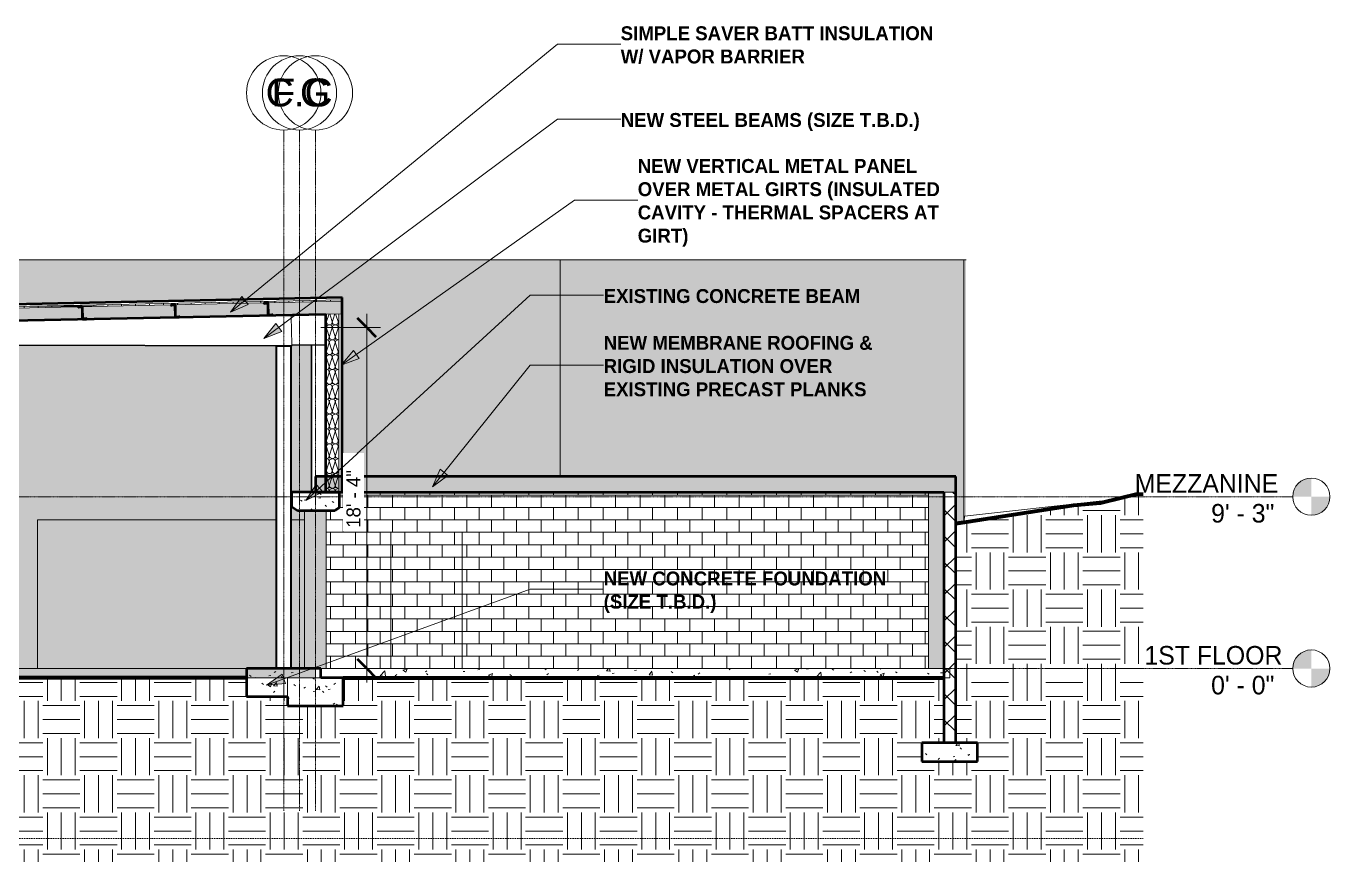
# Model space of a CAD drawing. Header units: inches. Extents: x -12048 to -7950, y -201 to 456.
# Drawn here: x -10987 to -10145, y -125 to 415 of the extents above; entities that cross this region are included whole.
import ezdxf

# ---------------------------------------------------------------- set-up
doc = ezdxf.new("R2010")
doc.units = ezdxf.units.IN
doc.header["$MEASUREMENT"] = 0
doc.linetypes.add('Aligning Line 1_8_', pattern=[0.25, 0.125, -0.125])
doc.linetypes.add('Grid Line 1_2_', pattern=[0.875, 0.5, -0.125, 0.125, -0.125])
for name, color, linetype, lineweight in [('A-ANNO-DIMS', 211, 'Continuous', 9), ('A-ANNO-DIMS-96', 211, 'Continuous', 9), ('A-FLOR-LEVL', 51, 'Continuous', 9), ('A-ROOF', 132, 'Continuous', 13), ('A-ROOF-PATT', 132, 'Continuous', 50), ('A-WALL', 113, 'Continuous', 13), ('A-WALL-PATT', 111, 'Continuous', 13), ('C-BLDG-PADS', 91, 'Continuous', 13), ('C-TOPO', 7, 'Continuous', 9), ('G-ANNO-SYMB', 111, 'Aligning Line 1_8_', 9), ('G-ANNO-TEXT', 231, 'Continuous', 9), ('I-WALL', 2, 'Continuous', 13), ('S-BEAM', 12, 'Continuous', 13), ('S-COLS', 52, 'Continuous', 13), ('S-FNDN', 32, 'Continuous', 13), ('S-GRID', 1, 'Continuous', 9), ('S-GRID-IDEN', 1, 'Continuous', 9)]:
    doc.layers.add(name, color=color, linetype=linetype, lineweight=lineweight)
doc.styles.add('Arial', font='arial.ttf', dxfattribs={"height": 18})
doc.styles.add('Century Gothic', font='ufonts.com_century-gothic.ttf', dxfattribs={"height": 12})
doc.styles.add('Century Gothic_1', font='ufonts.com_century-gothic.ttf', dxfattribs={"height": 9})
doc.styles.add('Century Gothic_B', font='GOTHICB.TTF', dxfattribs={"height": 9})
doc.dimstyles.new('OD__1__Tol__', dxfattribs={"dimscale": 12, "dimtxt": 9.397514, "dimasz": 1, "dimexe": 0.75, "dimexo": 0.5, "dimgap": 0.125, "dimtad": 1, "dimdec": 0, "dimzin": 3, "dimdsep": 46, "dimlunit": 4, "dimtxsty": 'Century Gothic_1', "dimblk1": 'OBLIQUE', "dimblk2": 'OBLIQUE', "dimsah": 1, "dimcen": 0.09, "dimdle": 0.75, "dimazin": 0, "dimtfac": 1, "dimtdec": 4, "dimtix": 1, "dimtmove": 0, "dimatfit": 3, "dimfxl": 1, "dimtvp": 1, "dimtfill": 1, "dimfrac": 2, "dimtolj": 1, "dimtzin": 0, "dimarcsym": 2})
pattern_1 = [(0, (-10390.583, 0), (0, 8), []), (90, (-10390.583, 0), (-8, 8), [8, -8])]
pattern_2 = [(50, (-11096.608, 126), (27.5427, -2.4099), [2.88, -31.68]), (355, (-11096.608, 126), (-5.3278, 28.8843), [2.304, -25.344]), (100.451, (-11094.313, 125.8), (22.2153, 26.4739), [2.448, -26.924]), (46.184, (-11096.608, 133.68), (40.9819, -6.3564), [4.32, -47.52]), (96.636, (-11093.193, 133.15), (35.8907, 37.4062), [3.671, -40.386]), (351.184, (-11096.61, 133.68), (35.891, 37.4062), [3.456, -38.016]), (21, (-11092.768, 131.76), (22.92104, -15.4607), [2.88, -31.68]), (326, (-11092.768, 131.76), (9.3435, 27.8457), [2.304, -25.344]), (71.451, (-11090.858, 130.472), (32.2648, 12.3844), [2.448, -26.924]), (37.5, (-11096.608, 126), (0.46686, 12.78271), [1.267, -23.77, 1.267, -24.461, -25.44]), (37.5, (-11096.608, 126), (0.46686, 12.78271), [-50.765, 1.267, -24.173]), (7.5, (-11096.608, 126), (10.1016, 15.1451), [1.267, -13.402, 1.267, -23.194, -9.696]), (7.5, (-11096.608, 126), (10.1016, 15.1451), [-39.13, 1.267, -8.429]), (327.5, (-11105.171, 126), (20.49916, -0.86578), [1.267, -8.333, 1.267, -28.685, -39.744]), (327.5, (-11105.171, 126), (20.49916, -0.86578), [-39.552, 1.267, -38.477]), (317.5, (-11109.011, 126), (22.3948, 3.8443), [1.267, -11.213, 1.267, -18.624, -28.224]), (317.5, (-11109.011, 126), (22.3948, 3.8443), [-32.371, 1.267, -26.957])]
pattern_3 = [(161.57, (-11096.128, 126.48), (-3.8399538, -1.54e-05), [0, -27.322, 3.034, 0]), (18.43, (-11097.088, 126.48), (-3.8399538, 1.54e-05), [0, -27.322, 3.034, 0]), (108.43, (-11096.128, 126.48), (1.919622, -9.6005246), [9.106, -21.25]), (71.57, (-11097.088, 126.48), (1.919622, 9.6005246), [9.106, -21.25])]
pattern_4 = [(0, (-11096.608, 126), (24, 24), [24, -24]), (0, (-11096.608, 135), (24, 24), [24, -24]), (0, (-11096.608, 144), (24, 24), [24, -24]), (90, (-11093.608, 147), (-24, 24), [24, -24]), (90, (-11084.608, 147), (-24, 24), [24, -24]), (90, (-11075.608, 147), (-24, 24), [24, -24])]

# ---------------------------------------------------------------- blocks, each defined once
blk = doc.blocks.new('Conc Beam - Conc Beam-1196117-BUILDING SECTION - NORTH_SOUTH - LOOKING EAST')
at = {"layer": 'S-BEAM', "lineweight": 9}
h = blk.add_hatch(dxfattribs=at)
h.set_pattern_fill('FP_2', color=8, style=0, pattern_type=2)
h.set_pattern_definition(pattern_2)
h.paths.add_polyline_path([(-10787.9, 102), (-10784.9, 104), (-10784.9, 114), (-10815.9, 114), (-10815.9, 104.67), (-10811.9, 102), (-10797.92, 102)], flags=0)
at = {"layer": 'S-BEAM', "lineweight": 50}
for p, q in [((-10784.9, 114), (-10815.9, 114)), ((-10815.9, 114), (-10815.9, 104.67)), ((-10784.9, 104), (-10784.9, 114)), ((-10815.9, 104.67), (-10811.9, 102)), ((-10811.9, 102), (-10787.9, 102)), ((-10787.9, 102), (-10784.9, 104))]:
    blk.add_line(p, q, dxfattribs=at)
blk = doc.blocks.new('Walls 1 - Walls 1-1277454-BUILDING SECTION - NORTH_SOUTH - LOOKING EAST')
at = {"layer": 'A-ROOF'}
h = blk.add_hatch(color=254, dxfattribs=at)
h.paths.add_polyline_path([(-11927.3, -31.87), (-11915.82, -31.4), (-11915.82, -12), (-11927.3, -12), (-11927.3, -31.14)], flags=0)
h.paths.add_polyline_path([(-11927.3, -11.52), (-11915.82, -11.52), (-11915.82, 264), (-11927.3, 264), (-11927.3, 44.22)], flags=0)
h = blk.add_hatch(color=254, dxfattribs=at)
h.paths.add_polyline_path([(-11810.77, -27.07), (-11774.15, -25.56), (-11774.15, -6), (-11810.77, -6.01), (-11810.77, -11.52), (-11781.4, -11.52), (-11781.4, -12), (-11810.77, -12), (-11810.77, -25.19)], flags=0)
h.paths.add_polyline_path([(-11774.15, 0), (-11774.15, 90), (-11778.92, 90), (-11778.92, 0)], flags=0)
h.paths.add_polyline_path([(-11842.92, 0), (-11842.92, 102), (-11840.92, 102), (-11840.92, 98), (-11840.67, 98), (-11840.64, 139.44), (-11840.57, 139.62), (-11840.45, 139.78), (-11840.29, 139.9), (-11840.11, 139.97), (-11839.72, 140), (-11782.57, 140), (-11782.45, 140.08), (-11782.29, 140.1), (-11782.07, 140.06), (-11781.91, 140), (-11774.95, 139.97), (-11774.77, 139.9), (-11774.62, 139.78), (-11774.5, 139.62), (-11774.41, 139.37), (-11774.4, 139.25), (-11774.42, 139.06), (-11774.5, 138.87), (-11774.71, 138.64), (-11774.9, 138.55), (-11774.95, 138.53), (-11774.9, 138.5), (-11774.65, 138.5), (-11774.65, 102), (-11774.15, 102), (-11774.15, 168.34), (-11774.79, 168.34), (-11774.74, 168.29), (-11774.87, 168.17), (-11774.58, 167.85), (-11774.94, 167.52), (-11775.76, 168.44), (-11783.4, 168.44), (-11783.35, 176.85), (-11783.36, 176.87), (-11783.69, 177.24), (-11783.33, 177.56), (-11783.04, 177.24), (-11782.91, 177.36), (-11783, 177.46), (-11774.15, 177.46), (-11774.15, 264), (-11915.82, 264), (-11915.82, 0), (-11849.41, 0)], flags=0)
h.paths.add_polyline_path([(-11837.67, 98), (-11837.67, 103), (-11839.17, 103), (-11839.17, 98)], flags=0)
h.paths.add_polyline_path([(-11797.49, 98), (-11785.67, 98), (-11785.67, 103), (-11822.65, 103), (-11822.65, 98), (-11810.47, 98)], flags=0)
h.paths.add_polyline_path([(-11823.65, 98), (-11823.65, 103), (-11836.17, 103), (-11836.17, 98)], flags=0)
h.paths.add_polyline_path([(-11784.17, 98), (-11782.67, 98), (-11782.67, 103), (-11784.17, 103), (-11784.17, 98.84)], flags=0)
h.paths.add_polyline_path([(-11780.92, 98), (-11780.92, 102), (-11775.65, 102), (-11775.65, 103), (-11781.17, 103), (-11781.17, 98)], flags=0)
h.paths.add_polyline_path([(-11781.17, 104), (-11775.65, 104), (-11775.65, 108), (-11781.17, 108), (-11781.17, 104.13)], flags=0)
h.paths.add_polyline_path([(-11782.67, 104), (-11782.67, 108), (-11784.17, 108), (-11784.17, 104), (-11782.89, 104)], flags=0)
h.paths.add_polyline_path([(-11822.65, 104), (-11785.67, 104), (-11785.67, 108), (-11822.65, 108), (-11822.65, 107.65)], flags=0)
h.paths.add_polyline_path([(-11837.67, 104), (-11837.67, 108), (-11839.17, 108), (-11839.17, 104)], flags=0)
h.paths.add_polyline_path([(-11823.65, 104), (-11823.65, 108), (-11836.17, 108), (-11836.17, 104)], flags=0)
h.paths.add_polyline_path([(-11782.67, 109), (-11782.67, 113), (-11784.17, 113), (-11784.17, 109), (-11782.89, 109)], flags=0)
h.paths.add_polyline_path([(-11791, 109), (-11785.67, 109), (-11785.67, 113), (-11822.65, 113), (-11822.65, 109), (-11797.49, 109)], flags=0)
h.paths.add_polyline_path([(-11836.17, 109), (-11823.65, 109), (-11823.65, 113), (-11836.17, 113), (-11836.17, 111.18)], flags=0)
h.paths.add_polyline_path([(-11781.17, 109), (-11775.65, 109), (-11775.65, 113), (-11781.17, 113), (-11781.17, 111.18)], flags=0)
h.paths.add_polyline_path([(-11839.17, 109), (-11837.67, 109), (-11837.67, 113), (-11839.17, 113), (-11839.17, 111.18)], flags=0)
h.paths.add_polyline_path([(-11781.17, 114), (-11775.65, 114), (-11775.65, 118), (-11781.17, 118), (-11781.17, 114.7)], flags=0)
h.paths.add_polyline_path([(-11837.67, 114), (-11837.67, 118), (-11839.17, 118), (-11839.17, 114)], flags=0)
h.paths.add_polyline_path([(-11836.17, 114), (-11823.65, 114), (-11823.65, 118), (-11836.17, 118), (-11836.17, 114.7)], flags=0)
h.paths.add_polyline_path([(-11822.65, 114), (-11785.67, 114), (-11785.67, 118), (-11822.65, 118), (-11822.65, 114.7)], flags=0)
h.paths.add_polyline_path([(-11784.17, 114), (-11782.67, 114), (-11782.67, 118), (-11784.17, 118), (-11784.17, 114.7)], flags=0)
h.paths.add_polyline_path([(-11775.65, 119), (-11775.65, 123), (-11781.17, 123), (-11781.17, 119), (-11778.02, 119)], flags=0)
h.paths.add_polyline_path([(-11784.17, 119), (-11782.67, 119), (-11782.67, 123), (-11784.17, 123), (-11784.17, 121.75)], flags=0)
h.paths.add_polyline_path([(-11822.65, 119), (-11785.67, 119), (-11785.67, 123), (-11822.65, 123), (-11822.65, 121.75)], flags=0)
h.paths.add_polyline_path([(-11837.67, 119), (-11837.67, 123), (-11839.17, 123), (-11839.17, 119)], flags=0)
h.paths.add_polyline_path([(-11836.17, 119), (-11823.65, 119), (-11823.65, 123), (-11836.17, 123), (-11836.17, 121.75)], flags=0)
h.paths.add_polyline_path([(-11786.89, 124), (-11785.67, 124), (-11785.67, 128), (-11822.65, 128), (-11822.65, 124), (-11789.56, 124)], flags=0)
h.paths.add_polyline_path([(-11775.65, 124), (-11775.65, 128), (-11781.17, 128), (-11781.17, 124), (-11778.02, 124)], flags=0)
h.paths.add_polyline_path([(-11836.17, 124), (-11823.65, 124), (-11823.65, 128), (-11836.17, 128), (-11836.17, 125.27)], flags=0)
h.paths.add_polyline_path([(-11838.89, 124), (-11837.67, 124), (-11837.67, 128), (-11839.17, 128), (-11839.17, 124)], flags=0)
h.paths.add_polyline_path([(-11784.17, 124), (-11782.67, 124), (-11782.67, 128), (-11784.17, 128), (-11784.17, 125.27)], flags=0)
h.paths.add_polyline_path([(-11816.96, 129), (-11785.67, 129), (-11785.67, 132.5), (-11822.65, 132.5), (-11822.65, 129)], flags=0)
h.paths.add_polyline_path([(-11782.67, 129), (-11782.67, 132.5), (-11784.17, 132.5), (-11784.17, 129)], flags=0)
h.paths.add_polyline_path([(-11838.23, 129), (-11837.67, 129), (-11837.7, 133), (-11839.17, 133), (-11839.17, 129)], flags=0)
h.paths.add_polyline_path([(-11781.17, 129), (-11775.65, 129), (-11775.65, 133), (-11777.44, 133), (-11777.5, 132.87), (-11777.62, 132.72), (-11777.77, 132.6), (-11778.02, 132.52), (-11778.34, 132.5), (-11781.17, 132.5), (-11781.17, 132.32)], flags=0)
h.paths.add_polyline_path([(-11836.17, 129), (-11823.65, 129), (-11823.65, 132.5), (-11836.17, 132.5), (-11836.17, 132.32)], flags=0)
h.paths.add_polyline_path([(-11836.92, 134), (-11823.65, 134), (-11823.65, 138.5), (-11839.17, 138.5), (-11839.17, 134), (-11837.11, 134)], flags=0)
h.paths.add_polyline_path([(-11778.9, 134), (-11775.65, 134), (-11775.65, 138.5), (-11781.17, 138.46), (-11781.17, 134), (-11779.2, 134)], flags=0)
h.paths.add_polyline_path([(-11800.73, 134), (-11782.67, 134), (-11782.67, 138.5), (-11822.65, 138.5), (-11822.65, 134), (-11803.98, 134)], flags=0)
for points in [[(-10642.37, 124), (-10642.37, 264), (-10642.99, 264), (-10642.99, 124)], [(-10386.77, 94.67), (-10381.41, 95.36), (-10381.41, 264), (-10642.37, 264), (-10642.37, 124), (-10386.77, 124), (-10386.77, 95.03)], [(-10381.41, 95.36), (-10381.23, 95.39), (-10381.13, 98.4), (-10380.08, 98.52), (-10380.08, 264), (-10381.41, 264), (-10381.41, 98.4)], [(-11323.4, 0), (-11264.9, 0), (-11264.9, 84), (-11324.4, 84), (-11324.4, 83), (-11323.4, 83), (-11323.4, 3.05)]]:
    blk.add_hatch(color=254, dxfattribs=at).paths.add_polyline_path(points, flags=0)
for p, q in [((-11927.3, 264), (-11915.82, 264)), ((-11915.82, 264), (-11774.15, 264)), ((-11915.82, 264), (-11915.82, -11.52)), ((-11774.15, 177.46), (-11774.15, 264)), ((-10643.01, 264), (-10642.37, 264)), ((-10642.37, 264), (-10381.41, 264)), ((-10642.37, 124), (-10642.37, 264)), ((-10381.41, 264), (-10380.08, 264)), ((-10381.41, 95.36), (-10381.41, 264)), ((-11774.15, 102), (-11774.15, 168.34)), ((-11774.15, 0), (-11774.15, 90)), ((-11774.15, -25.56), (-11774.15, -6)), ((-11915.82, -12), (-11915.82, -31.4))]:
    blk.add_line(p, q, dxfattribs=at)
blk = doc.blocks.new('Z-Girder - Z-Girder-1492842-BUILDING SECTION - NORTH_SOUTH - LOOKING EAST')
at = {"layer": 'S-BEAM', "lineweight": 50}
for p, q in [((-11013.51, 232.41), (-11013.98, 231.83)), ((-11013.98, 231.83), (-11013.9, 231.76)), ((-11013.9, 231.76), (-11013.46, 232.3)), ((-11011.15, 232.46), (-11013.51, 232.41)), ((-11013.46, 232.3), (-11011.14, 232.35)), ((-11011.06, 232.27), (-11010.9, 224.63)), ((-11010.8, 224.65), (-11010.95, 232.28)), ((-11010.73, 224.47), (-11008.35, 224.52)), ((-11008.4, 224.63), (-11010.72, 224.58)), ((-11007.96, 225.17), (-11008.4, 224.63)), ((-11008.35, 224.52), (-11007.88, 225.1)), ((-11007.88, 225.1), (-11007.96, 225.17))]:
    blk.add_line(p, q, dxfattribs=at)
for centre, radius, start, end in [((-11011.14, 232.27), 0.188, 1.19349, 91.19349), ((-11011.14, 232.27), 0.0782, 1.19349, 89.07077), ((-11010.72, 224.65), 0.188, 186.79597, 265.25773), ((-11010.72, 224.65), 0.0782, 181.19349, 268.15113)]:
    blk.add_arc(centre, radius, start, end, dxfattribs=at)
blk = doc.blocks.new('Level - Level Head - Circle-50818-BUILDING SECTION - NORTH_SOUTH - LOOKING EAST')
at = {"layer": 'A-FLOR-LEVL'}
h = blk.add_hatch(color=256, dxfattribs=at)
edge = h.paths.add_edge_path(flags=0)
edge.add_line((-10156.98, 0), (-10168.98, 0))
edge.add_arc((-10156.98, 0), 12, 90, 180, ccw=False)
edge.add_line((-10156.98, 12), (-10156.98, 0))
h = blk.add_hatch(color=256, dxfattribs=at)
edge = h.paths.add_edge_path(flags=0)
edge.add_line((-10156.98, -12), (-10156.98, 0))
edge.add_line((-10156.98, 0), (-10144.98, 0))
edge.add_arc((-10156.98, 0), 12, 270, 360, ccw=False)
blk.add_circle((-10156.98, 0), 12, dxfattribs=at)
blk = doc.blocks.new('Grid - Grid Head - Circle-50561-BUILDING SECTION - NORTH_SOUTH - LOOKING EAST')
at = {"layer": 'S-GRID-IDEN'}
for start, end in [(360, 180), (180, 360)]:
    blk.add_arc((-10800.4, 371.84), 24, start, end, dxfattribs=at)
blk = doc.blocks.new('DIMBLOCK1-BUILDING SECTION - NORTH_SOUTH - LOOKING EAST')
at = {"layer": 'A-ANNO-DIMS-96'}
for p, q in [((-10767.29, 229.22), (-10767.29, -9)), ((-10796.85, 220.22), (-10758.29, 220.22)), ((-10767.29, 220.22), (-10796.85, 220.22)), ((-10764.81, 0), (-10776.29, 0)), ((-10767.29, 0), (-10764.81, 0))]:
    blk.add_line(p, q, dxfattribs=at)
at = {"layer": 'A-ANNO-DIMS-96', "lineweight": 50}
for p, q in [((-10767.29, 220.22), (-10773.29, 226.22)), ((-10767.29, 220.22), (-10761.29, 214.22)), ((-10767.29, 0), (-10773.29, 6)), ((-10767.29, 0), (-10761.29, -6))]:
    blk.add_line(p, q, dxfattribs=at)
at = {"layer": 'A-ANNO-DIMS-96', "color": 0, "insert": (-10780.33, 90.87), "char_height": 9, "width": 46.1821, "attachment_point": 1, "rotation": 90, "line_spacing_factor": 0.984502, "style": 'Century Gothic_1', "bg_fill": 3, "box_fill_scale": 1.25, "bg_fill_color": 256, "bg_fill_true_color": 13158600, "bg_fill_transparency": 0}
blk.add_mtext('18\' - 4"', dxfattribs=at)
blk = doc.blocks.new('_Oblique')
at = {"color": 0, "linetype": 'ByBlock', "lineweight": -2}
blk.add_line((-0.5, -0.5), (0.5, 0.5), dxfattribs=at)

msp = doc.modelspace()

# ---------------------------------------------------------------- hatches: boundary and pattern name
at = {"layer": 'A-ROOF'}
msp.add_hatch(color=161, dxfattribs=at).paths.add_polyline_path([(-10784.94, 114), (-10386.77, 114), (-10386.77, 124), (-10800.4, 124), (-10800.4, 114), (-10797.92, 114)], flags=0)
at = {"layer": 'A-ROOF-PATT', "lineweight": 9}
h = msp.add_hatch(dxfattribs=at)
h.set_pattern_fill('FP_5', color=256, style=0, pattern_type=2)
h.set_pattern_definition([(0, (-11096.608, 126), (0, 9), []), (90, (-11096.608, 126), (-9, 6e-16), [])])
h.paths.add_polyline_path([(-11770.65, 216.64), (-10783.02, 237.21), (-10783.02, 238.21), (-11770.65, 217.64)], flags=0)
h = msp.add_hatch(dxfattribs=at)
h.set_pattern_fill('FP_6', color=256, style=0, pattern_type=2)
h.set_pattern_definition(pattern_3)
h.paths.add_polyline_path([(-11770.65, 208.64), (-10783.02, 229.21), (-10783.02, 237.21), (-11770.65, 216.64), (-11770.65, 209.85)], flags=0)
at = {"layer": 'A-WALL'}
msp.add_hatch(color=254, dxfattribs=at).paths.add_polyline_path([(-10394.4, 0), (-10394.4, 114), (-10404.4, 114), (-10404.4, 0)], flags=0)
at = {"layer": 'A-WALL-PATT', "lineweight": 9}
h = msp.add_hatch(dxfattribs=at)
h.set_pattern_fill('FP_9', style=0, pattern_type=2)
h.set_pattern_definition([(0, (-11774.145, 0), (0, 8), []), (90, (-11774.145, 0), (-8, 8), [8, -8])])
h.paths.add_polyline_path([(-11774.15, -25.56), (-11770.65, -25.39), (-11770.65, -6), (-11774.15, -6), (-11774.15, -25.39)], flags=0)
h.paths.add_polyline_path([(-11750.97, 189.23), (-11759.49, 188.82), (-11750.97, 188.82)], flags=0)
h.paths.add_polyline_path([(-11751.44, 0), (-11420.9, 0), (-11420.9, 111), (-11376.7, 111), (-11376.7, 150.87), (-11375.89, 150.87), (-11375.89, 151.87), (-11353.01, 151.87), (-11353.01, 150.87), (-11352.2, 150.87), (-11352.2, 145.25), (-11351.2, 145.22), (-11351.2, 143.25), (-11352.2, 143.25), (-11352.2, 141.75), (-11351.2, 141.72), (-11351.2, 141.25), (-11352.2, 141.25), (-11352.2, 130.25), (-11351.2, 130.22), (-11351.2, 128.25), (-11352.2, 128.25), (-11352.2, 111), (-11304.7, 111), (-11304.7, 150.87), (-11303.89, 150.87), (-11303.89, 151.87), (-11281.01, 151.87), (-11281.01, 150.87), (-11280.2, 150.87), (-11280.2, 145.25), (-11279.2, 145.22), (-11279.2, 143.25), (-11280.2, 143.25), (-11280.2, 141.75), (-11279.2, 141.72), (-11279.2, 141.25), (-11280.2, 141.25), (-11280.2, 130.25), (-11279.2, 130.22), (-11279.2, 128.25), (-11280.2, 128.25), (-11280.2, 111), (-11259.65, 111), (-11259.65, 114.66), (-11257.65, 114.66), (-11257.65, 149.45), (-11255.65, 149.45), (-11255.65, 112.45), (-11223.65, 112.45), (-11223.65, 149.45), (-11221.65, 149.45), (-11221.65, 114.66), (-11219.65, 114.66), (-11219.65, 111), (-11150.15, 111), (-11150.15, 194), (-11149.15, 194), (-11149.15, 208.89), (-11170.28, 208.92), (-11170.3, 209.04), (-11411.28, 204.02), (-11411.3, 203.96), (-11750.97, 189.23), (-11750.97, 188.82), (-11750.41, 188.82), (-11750.41, 0.29), (-11759.77, 0.29), (-11759.74, 0), (-11751.49, 0)], flags=0)
h.paths.add_polyline_path([(-10992.64, 0), (-10979.9, 0), (-10979.9, 96), (-10825.88, 96), (-10825.88, 208.04), (-10815.9, 208.04), (-10815.9, 96), (-10807.4, 96), (-10807.4, 102), (-10811.9, 102), (-10815.9, 104.67), (-10815.9, 114), (-10803.25, 114), (-10803.25, 208.78), (-10815.61, 208.74), (-10815.63, 208.31), (-10994.78, 208.62), (-10994.78, 0)], flags=0)
h.paths.add_polyline_path([(-11771.53, 0), (-11770.65, 0), (-11770.65, 39.61), (-11771.88, 39.64), (-11772.03, 39.74), (-11772.07, 39.8), (-11772.07, 40.2), (-11771.9, 40.35), (-11771.73, 40.38), (-11771.52, 40.39), (-11770.65, 40.39), (-11770.65, 168.34), (-11774.15, 168.34), (-11774.15, 102), (-11772.15, 102), (-11772.15, 90), (-11774.15, 90), (-11774.15, 0)], flags=0)
h.paths.add_polyline_path([(-11771.72, 39.68), (-11771.74, 39.72), (-11771.72, 39.68)], flags=0)
h.paths.add_polyline_path([(-11771.14, 39.8), (-11771.17, 40.1), (-11771.2, 39.99), (-11771.17, 39.9)], flags=0)
h.paths.add_polyline_path([(-11324.4, 84), (-11264.9, 84), (-11264.9, 96), (-11260.27, 96), (-11260.27, 98.25), (-11324.4, 98.25)], flags=0)
h.paths.add_polyline_path([(-11131.15, 96), (-11047.28, 96), (-11047.28, 98.25), (-11219.65, 98.25), (-11219.65, 96), (-11148.42, 96)], flags=0)
h.paths.add_polyline_path([(-10783.02, 124), (-10642.99, 124), (-10642.99, 264), (-11070.15, 264), (-11070.15, 242.59), (-11069.15, 242.57), (-11069.15, 241.46), (-11070.15, 241.46), (-11070.15, 240.03), (-11069.15, 240.02), (-11069.15, 239.67), (-11070.15, 239.67), (-11070.15, 237.63), (-11068.15, 237.63), (-11068.15, 233.77), (-10783.02, 239.71), (-10783.02, 213.38)], flags=0)
h.paths.add_polyline_path([(-11774.15, 177.46), (-11770.65, 177.46), (-11770.65, 219.14), (-11421.46, 226.41), (-11421.46, 230.96), (-11419.46, 230.96), (-11419.46, 260.37), (-11416.47, 260.37), (-11416.47, 260.73), (-11380.67, 260.73), (-11380.67, 260.37), (-11377.68, 260.37), (-11377.68, 235.91), (-11376.68, 235.89), (-11376.68, 234.78), (-11377.68, 234.78), (-11377.68, 233.36), (-11376.68, 233.34), (-11376.68, 232.99), (-11377.68, 232.99), (-11377.68, 230.96), (-11375.68, 230.96), (-11375.68, 227.37), (-11267.68, 229.62), (-11267.68, 233.92), (-11265.68, 233.92), (-11265.68, 263.33), (-11262.69, 263.33), (-11262.69, 263.69), (-11226.89, 263.69), (-11226.89, 263.33), (-11223.9, 263.33), (-11223.9, 238.87), (-11222.9, 238.85), (-11222.9, 237.75), (-11223.9, 237.75), (-11223.9, 236.32), (-11222.9, 236.3), (-11222.9, 235.96), (-11223.9, 235.96), (-11223.9, 233.92), (-11221.9, 233.92), (-11221.9, 230.57), (-11103.11, 233.04), (-11113.93, 233.04), (-11113.93, 237.63), (-11111.93, 237.63), (-11111.93, 264), (-11774.15, 264), (-11774.15, 213.38)], flags=0)
h.paths.add_polyline_path([(-11759.77, 208.86), (-11411.53, 216.06), (-11411.53, 216.12), (-11759.77, 208.86)], flags=0)
h = msp.add_hatch(dxfattribs=at)
h.set_pattern_fill('FP_7', color=256, style=0, pattern_type=2)
h.set_pattern_definition([(0, (-11096.608, 126), (0, 4.798), []), (315, (-11096.608, 126), (4.798427, 0), [6.786, -6.786]), (45, (-11096.608, 126), (4.798427, 0), [6.786, -6.786])])
h.paths.add_polyline_path([(-10793.27, 114), (-10793.27, 229), (-10793.77, 228.99), (-10793.77, 114)], flags=0)
h = msp.add_hatch(dxfattribs=at)
h.set_pattern_fill('FP_6', color=256, style=0, pattern_type=2)
h.set_pattern_definition(pattern_3)
h.paths.add_polyline_path([(-10785.27, 114), (-10785.27, 229.16), (-10793.27, 229), (-10793.27, 114)], flags=0)
h = msp.add_hatch(dxfattribs=at)
h.set_pattern_fill('FP_1', style=0, pattern_type=2)
h.set_pattern_definition(pattern_1)
h.paths.add_polyline_path([(-10751.65, 0), (-10751.65, 88), (-10705.65, 88), (-10705.65, 0), (-10404.4, 0), (-10404.4, 114), (-10784.9, 114), (-10784.9, 104), (-10787.9, 102), (-10793.4, 102), (-10793.4, 0), (-10784.94, 0)], flags=0)
h = msp.add_hatch(dxfattribs=at)
h.set_pattern_fill('FP_8', style=0, pattern_type=2)
h.set_pattern_definition([(45, (-11096.608, 126), (-8.48528, 8.48528), []), (135, (-11096.608, 126), (-8.48528, -8.48528), [])])
h.paths.add_polyline_path([(-10386.77, -48), (-10386.77, 114), (-10394.4, 114), (-10394.4, -48)], flags=0)
h = msp.add_hatch(dxfattribs=at)
h.set_pattern_fill('FP_1', color=256, style=0, pattern_type=2)
h.set_pattern_definition(pattern_1)
h.paths.add_polyline_path([(-10751.65, 0), (-10705.65, 0), (-10705.65, 88), (-10751.65, 88)], flags=0)
at = {"layer": 'C-BLDG-PADS', "lineweight": 9}
h = msp.add_hatch(dxfattribs=at)
h.set_pattern_fill('FP_2', color=8, style=0, pattern_type=2)
h.set_pattern_definition(pattern_2)
h.paths.add_polyline_path([(-11763.4, -6), (-10800.4, -6), (-10800.4, 0), (-11763.4, 0)], flags=0)
h = msp.add_hatch(dxfattribs=at)
h.set_pattern_fill('FP_2', color=8, style=0, pattern_type=2)
h.set_pattern_definition(pattern_2)
h.paths.add_polyline_path([(-10800.4, -6), (-10390.58, -6), (-10390.58, 0), (-10800.4, 0)], flags=0)
at = {"layer": 'C-TOPO'}
h = msp.add_hatch(dxfattribs=at)
h.set_pattern_fill('FP_10', color=256, style=0, pattern_type=2)
h.set_pattern_definition(pattern_4)
h.paths.add_polyline_path([(-10352.1, -124.94), (-10265.69, -124.94), (-10265.69, 112.9), (-10270.37, 112.68), (-10279.18, 110.4), (-10293.27, 106.94), (-10310.61, 105.43), (-10386.77, 93.61), (-10386.77, -48), (-10372.58, -48), (-10372.58, -60), (-10390.58, -60), (-10390.58, -124.94), (-10372.58, -124.94)], flags=0)
h = msp.add_hatch(dxfattribs=at)
h.set_pattern_fill('FP_10', color=256, style=0, pattern_type=2)
h.set_pattern_definition(pattern_4)
h.paths.add_polyline_path([(-11304.2, -124.94), (-10800.4, -124.94), (-10800.4, -24), (-10818.4, -24), (-10818.4, -18), (-10844.89, -18), (-10844.89, -6.01), (-11137.4, -6.01), (-11137.4, -24), (-11185.4, -24), (-11185.4, -6.01), (-11378.4, -6.01), (-11378.4, -24), (-11426.4, -24), (-11426.4, -6.01), (-11736.52, -6.01), (-11736.52, -84), (-11726.52, -84), (-11726.52, -96), (-11763.4, -96), (-11763.4, -124.94), (-11334.37, -124.94)], flags=0)
h = msp.add_hatch(dxfattribs=at)
h.set_pattern_fill('FP_10', color=256, style=0, pattern_type=2)
h.set_pattern_definition(pattern_4)
h.paths.add_polyline_path([(-10523.65, -124.94), (-10390.58, -124.94), (-10390.58, -60), (-10408.58, -60), (-10408.58, -48), (-10394.4, -48), (-10394.4, -6.01), (-10782.4, -6.01), (-10782.4, -24), (-10800.4, -24), (-10800.4, -124.94), (-10645.41, -124.94)], flags=0)
at = {"layer": 'G-ANNO-TEXT'}
for points in [[(-10855.22, 230.12), (-10843.9, 235.25), (-10847.98, 240.22)], [(-10833.73, 213.13), (-10822.19, 217.73), (-10826.04, 222.89)], [(-10783.71, 195.92), (-10772.06, 200.23), (-10775.78, 205.48)], [(-10724.83, 117.43), (-10714.79, 124.76), (-10719.8, 128.79)], [(-10832.07, -10.83), (-10819.7, -9.75), (-10821.9, -3.7)]]:
    msp.add_hatch(color=256, dxfattribs=at).paths.add_polyline_path(points, flags=0)
at = {"layer": 'I-WALL'}
h = msp.add_hatch(color=7, dxfattribs=at)
h.paths.add_polyline_path([(-10979.9, 0), (-10825.88, 0), (-10825.88, 96), (-10979.9, 96)], flags=0)
h.paths.add_polyline_path([(-10815.9, 0), (-10807.4, 0), (-10807.4, 96), (-10815.9, 96), (-10815.9, 16.03)], flags=0)
at = {"layer": 'S-COLS'}
for points in [[(-10800.5, 0), (-10800.4, 0), (-10800.4, 102), (-10807.4, 102), (-10807.4, 0), (-10802.21, 0)], [(-10800.4, 0), (-10793.4, 0), (-10793.4, 102), (-10800.4, 102), (-10800.4, 1.93)]]:
    msp.add_hatch(color=254, dxfattribs=at).paths.add_polyline_path(points, flags=0)
at = {"layer": 'S-FNDN', "lineweight": 9}
h = msp.add_hatch(dxfattribs=at)
h.set_pattern_fill('FP_2', color=256, style=0, pattern_type=2)
h.set_pattern_definition(pattern_2)
h.paths.add_polyline_path([(-10844.89, -18), (-10818.4, -18), (-10818.4, -6), (-10796.89, -6), (-10796.89, 0), (-10844.89, 0), (-10844.89, -12.17)], flags=0)
h = msp.add_hatch(dxfattribs=at)
h.set_pattern_fill('FP_2', color=8, style=0, pattern_type=2)
h.set_pattern_definition(pattern_2)
h.paths.add_polyline_path([(-10818.4, -24), (-10782.4, -24), (-10782.4, -6), (-10818.4, -6), (-10818.4, -18)], flags=0)
h = msp.add_hatch(dxfattribs=at)
h.set_pattern_fill('FP_2', color=8, style=0, pattern_type=2)
h.set_pattern_definition(pattern_2)
h.paths.add_polyline_path([(-10408.58, -60), (-10372.58, -60), (-10372.58, -48), (-10408.58, -48)], flags=0)

# ---------------------------------------------------------------- linework, layer by layer
at = {"layer": 'A-FLOR-LEVL', "linetype": 'Grid Line 1_2_'}
for p, q in [((-11977.01, 111), (-10168.98, 111)), ((-12024.04, 0), (-10168.98, 0))]:
    msp.add_line(p, q, dxfattribs=at)
at = {"layer": 'A-ROOF', "lineweight": 50}
for p, q in [((-10783.02, 239.71), (-11770.65, 219.14)), ((-10783.02, 229.21), (-10783.02, 239.71)), ((-11759.77, 208.86), (-10793.9, 228.98)), ((-10800.4, 124), (-10800.4, 114)), ((-10386.77, 124), (-10800.4, 124)), ((-10386.77, 114), (-10386.77, 124)), ((-10800.4, 114), (-10394.4, 114))]:
    msp.add_line(p, q, dxfattribs=at)
at = {"layer": 'A-ROOF'}
for p, q in [((-11770.65, 217.64), (-10783.02, 238.21)), ((-11770.65, 216.64), (-10783.02, 237.21))]:
    msp.add_line(p, q, dxfattribs=at)
at = {"layer": 'A-WALL'}
for p, q in [((-10642.99, 264), (-11070.15, 264)), ((-10783.02, 229.21), (-10793.9, 228.98)), ((-10793.77, 114), (-10793.77, 228.99)), ((-10793.27, 114), (-10793.27, 229)), ((-10785.27, 114), (-10785.27, 229.16)), ((-10783.77, 114), (-10783.77, 229.2)), ((-10404.4, 0), (-10404.4, 114)), ((-10386.77, 114), (-10394.4, 114)), ((-10751.65, 0), (-10751.65, 88)), ((-10751.65, 88), (-10705.65, 88)), ((-10705.65, 88), (-10705.65, 0))]:
    msp.add_line(p, q, dxfattribs=at)
at = {"layer": 'A-WALL', "lineweight": 50}
for p, q in [((-10793.9, 228.98), (-10793.9, 114)), ((-10783.02, 114), (-10783.02, 229.21)), ((-10394.4, 114), (-10394.4, -48)), ((-10386.77, -48), (-10386.77, 114))]:
    msp.add_line(p, q, dxfattribs=at)
at = {"layer": 'C-BLDG-PADS'}
for p, q in [((-11763.4, -6), (-10390.58, -6)), ((-10390.58, 0), (-11736.52, 0)), ((-10800.4, -6), (-10800.4, 0)), ((-10390.58, -6), (-10390.58, 0))]:
    msp.add_line(p, q, dxfattribs=at)
at = {"layer": 'C-TOPO'}
for p, q in [((-10310.61, 105.43), (-10281.19, 109.91)), ((-10293.27, 106.94), (-10279.18, 110.4)), ((-10279.18, 110.4), (-10270.37, 112.68)), ((-10265.69, 112.9), (-10270.37, 112.68)), ((-10267.16, 112.83), (-10265.69, 113.49)), ((-10266.78, 113), (-10265.69, 113.59)), ((-10310.61, 105.43), (-10386.77, 93.61)), ((-10381.13, 98.4), (-10292.2, 108.23)), ((-10310.61, 105.43), (-10293.27, 106.94)), ((-10292.81, 107.05), (-10293.27, 106.94)), ((-10386.77, 94.67), (-10344.58, 100.15)), ((-10381.23, 95.39), (-10381.13, 98.4)), ((-10380.76, 98.4), (-10381.13, 98.4)), ((-11137.4, -6.01), (-10844.89, -6.01)), ((-10707.01, -6.01), (-10782.4, -6.01)), ((-10523.65, -6.01), (-10707.01, -6.01)), ((-10523.65, -6.01), (-10394.4, -6.01))]:
    msp.add_line(p, q, dxfattribs=at)
at = {"layer": 'C-TOPO', "lineweight": 140}
for p, q in [((-10293.27, 106.94), (-10279.18, 110.4)), ((-10279.18, 110.4), (-10270.37, 112.68)), ((-10270.37, 112.68), (-10265.69, 112.9)), ((-10386.77, 93.61), (-10310.61, 105.43)), ((-10310.61, 105.43), (-10293.27, 106.94)), ((-10844.89, -6.01), (-11137.4, -6.01)), ((-10782.4, -6.01), (-10707.01, -6.01)), ((-10707.01, -6.01), (-10523.65, -6.01)), ((-10523.65, -6.01), (-10394.4, -6.01))]:
    msp.add_line(p, q, dxfattribs=at)
at = {"layer": 'G-ANNO-SYMB'}
msp.add_line((-10265.69, -109.86), (-11927.3, -109.86), dxfattribs=at)
at = {"layer": 'G-ANNO-TEXT'}
for p, q in [((-10855.22, 230.12), (-10644.02, 403.38)), ((-10644.02, 403.38), (-10603.19, 403.38)), ((-10833.73, 213.13), (-10644.02, 354.86)), ((-10644.02, 354.86), (-10603.19, 354.86)), ((-10783.71, 195.92), (-10633.02, 302.64)), ((-10633.02, 302.64), (-10592.19, 302.64)), ((-10847.98, 240.22), (-10855.22, 230.12)), ((-10843.9, 235.25), (-10847.98, 240.22)), ((-10661.59, 241.11), (-10614.19, 241.11)), ((-10855.22, 230.12), (-10843.9, 235.25)), ((-10826.04, 222.89), (-10833.73, 213.13)), ((-10822.19, 217.73), (-10826.04, 222.89)), ((-10833.73, 213.13), (-10822.19, 217.73)), ((-10775.78, 205.48), (-10783.71, 195.92)), ((-10772.06, 200.23), (-10775.78, 205.48)), ((-10783.71, 195.92), (-10772.06, 200.23)), ((-10724.83, 117.43), (-10661.59, 195.88)), ((-10661.59, 195.88), (-10614.19, 195.88)), ((-10719.8, 128.79), (-10724.83, 117.43)), ((-10714.79, 124.76), (-10719.8, 128.79)), ((-10724.83, 117.43), (-10714.79, 124.76)), ((-10832.07, -10.83), (-10661.59, 51.18)), ((-10661.59, 51.18), (-10614.19, 51.18)), ((-10821.9, -3.7), (-10832.07, -10.83)), ((-10819.7, -9.75), (-10821.9, -3.7)), ((-10832.07, -10.83), (-10819.7, -9.75))]:
    msp.add_line(p, q, dxfattribs=at)
at = {"layer": 'I-WALL'}
for p, q in [((-10825.88, 96), (-10979.9, 96)), ((-10979.9, 96), (-10979.9, 0)), ((-10807.4, 96), (-10815.9, 96))]:
    msp.add_line(p, q, dxfattribs=at)
at = {"layer": 'S-BEAM', "lineweight": 9}
for p, q in [((-10816.02, 228.14), (-11170.52, 220.76)), ((-10793.9, 228.61), (-10816.02, 228.14)), ((-10816.02, 228.52), (-10816.02, 228.14)), ((-10816.02, 228.14), (-10816, 227.46)), ((-10816, 227.46), (-10815.63, 209.37)), ((-10815.61, 208.69), (-11170.29, 209.3)), ((-10815.6, 208.31), (-11170.28, 208.92)), ((-10815.63, 209.37), (-10815.61, 208.69)), ((-10793.9, 209.16), (-10815.62, 209.17)), ((-10793.9, 208.78), (-10815.61, 208.79)), ((-10815.61, 208.69), (-10815.6, 208.31))]:
    msp.add_line(p, q, dxfattribs=at)
at = {"layer": 'S-COLS', "lineweight": 9}
for p, q in [((-10825.88, 208.04), (-10825.32, 208.04)), ((-10825.88, 0), (-10825.88, 208.04)), ((-10825.32, 208.04), (-10824.63, 208.04)), ((-10825.32, 0), (-10825.32, 208.04)), ((-10824.63, 208.04), (-10817.15, 208.04)), ((-10817.15, 208.04), (-10816.46, 208.04)), ((-10816.46, 208.04), (-10815.9, 208.04)), ((-10816.46, 0), (-10816.46, 208.04)), ((-10815.9, 0), (-10815.9, 208.04)), ((-10803.25, 208.78), (-10802.69, 208.78)), ((-10803.25, 114), (-10803.25, 208.78)), ((-10802.69, 208.78), (-10802, 208.78)), ((-10802.69, 114), (-10802.69, 208.78)), ((-10802, 208.78), (-10794.52, 208.78)), ((-10794.52, 208.78), (-10793.92, 208.78)), ((-10807.4, 102), (-10807.4, 0)), ((-10793.4, 0), (-10793.4, 102))]:
    msp.add_line(p, q, dxfattribs=at)
at = {"layer": 'S-FNDN', "lineweight": 50}
for p, q in [((-10796.89, 0), (-10844.89, 0)), ((-10844.89, 0), (-10844.89, -18)), ((-10796.89, -6), (-10796.89, 0)), ((-10782.4, -6), (-10796.89, -6)), ((-10782.4, -24), (-10782.4, -6)), ((-10844.89, -18), (-10818.4, -18)), ((-10818.4, -18), (-10818.4, -24)), ((-10818.4, -24), (-10782.4, -24)), ((-10372.58, -48), (-10408.58, -48)), ((-10408.58, -48), (-10408.58, -60)), ((-10372.58, -60), (-10372.58, -48)), ((-10408.58, -60), (-10372.58, -60))]:
    msp.add_line(p, q, dxfattribs=at)
at = {"layer": 'S-FNDN'}
for p, q in [((-10796.89, -6), (-10818.4, -6)), ((-10818.4, -6), (-10818.4, -18)), ((-10818.4, -18), (-10818.4, -6)), ((-10818.4, -6), (-10796.89, -6))]:
    msp.add_line(p, q, dxfattribs=at)
at = {"layer": 'S-GRID', "linetype": 'Grid Line 1_2_'}
for p, q in [((-10820.89, -92), (-10820.89, 347.84)), ((-10810.7, -92), (-10810.7, 347.84)), ((-10800.4, -92), (-10800.4, 347.84))]:
    msp.add_line(p, q, dxfattribs=at)

# ---------------------------------------------------------------- block references
at = {"layer": 'A-FLOR-LEVL'}
for p in [(0, 111), (0, 0)]:
    msp.add_blockref('Level - Level Head - Circle-50818-BUILDING SECTION - NORTH_SOUTH - LOOKING EAST', p, dxfattribs=at)
at = {"layer": 'A-ROOF'}
msp.add_blockref('Walls 1 - Walls 1-1277454-BUILDING SECTION - NORTH_SOUTH - LOOKING EAST', (0, 0), dxfattribs=at)
at = {"layer": 'S-BEAM', "lineweight": 9}
for name, p in [('Z-Girder - Z-Girder-1492842-BUILDING SECTION - NORTH_SOUTH - LOOKING EAST', (179.96, 3.75)), ('Z-Girder - Z-Girder-1492842-BUILDING SECTION - NORTH_SOUTH - LOOKING EAST', (59.99, 1.25)), ('Z-Girder - Z-Girder-1492842-BUILDING SECTION - NORTH_SOUTH - LOOKING EAST', (119.97, 2.5)), ('Conc Beam - Conc Beam-1196117-BUILDING SECTION - NORTH_SOUTH - LOOKING EAST', (0, 0))]:
    msp.add_blockref(name, p, dxfattribs=at)
at = {"layer": 'S-GRID-IDEN'}
for p in [(-20.49, 0), (-10.3, 0), (0, 0)]:
    msp.add_blockref('Grid - Grid Head - Circle-50561-BUILDING SECTION - NORTH_SOUTH - LOOKING EAST', p, dxfattribs=at)

# ---------------------------------------------------------------- texts
at = {"layer": 'A-FLOR-LEVL', "char_height": 12, "attachment_point": 1, "style": 'Century Gothic'}
for s, insert, width in [('MEZZANINE', (-10271.08, 125.56), 109.989), ('9\' - 3"', (-10221.74, 106.29), 50.904), ('1ST FLOOR', (-10264.84, 14.56), 102.414), ('0\' - 0"', (-10221.74, -4.71), 50.904)]:
    msp.add_mtext(s, dxfattribs=dict(at, insert=insert, width=width))
at = {"layer": 'G-ANNO-TEXT', "char_height": 9, "attachment_point": 1, "style": 'Century Gothic_B'}
for s, insert, width in [('SIMPLE SAVER BATT INSULATION', (-10603.19, 414.88), 231.189), ('W/ VAPOR BARRIER', (-10603.19, 399.88), 143.016), ('NEW STEEL BEAMS (SIZE T.B.D.)', (-10603.19, 358.86), 218.16), ('NEW VERTICAL METAL PANEL', (-10592.19, 329.15), 208.767), ('OVER METAL GIRTS (INSULATED', (-10592.19, 314.15), 224.826), ('CAVITY - THERMAL SPACERS AT', (-10592.19, 299.15), 228.462), ('GIRT)', (-10592.19, 284.15), 38.481), ('EXISTING CONCRETE BEAM', (-10614.19, 245.12), 198.162), ('NEW MEMBRANE ROOFING &', (-10614.19, 214.89), 213.615), ('RIGID INSULATION OVER', (-10614.19, 199.89), 178.467), ('EXISTING PRECAST PLANKS', (-10614.19, 184.89), 195.435), ('NEW CONCRETE FOUNDATION', (-10614.19, 62.68), 222.099), ('(SIZE T.B.D.)', (-10614.19, 47.68), 83.325)]:
    msp.add_mtext(s, dxfattribs=dict(at, insert=insert, width=width))
at = {"layer": 'S-GRID-IDEN', "char_height": 18, "attachment_point": 1, "style": 'Arial'}
for s, insert, width in [('C.C', (-10832.59, 381.12), 52.722), ('F', (-10828.77, 381.12), 18.786), ('G', (-10810.4, 381.12), 23.937)]:
    msp.add_mtext(s, dxfattribs=dict(at, insert=insert, width=width))

# ---------------------------------------------------------------- next in the draw order: dimensions: what is measured, and where the dimension line sits
at = {"layer": 'A-ANNO-DIMS'}
dim = msp.add_linear_dim(base=(-10767.29, 0), p1=(-10802.85, 220.22), p2=(-10758.81, 0), angle=90, dimstyle='OD__1__Tol__', override={"dimpost": '<>', "dimfxl": 224.586479}, dxfattribs=at)
dim.commit()
dim.dimension.update_dxf_attribs({"geometry": 'DIMBLOCK1-BUILDING SECTION - NORTH_SOUTH - LOOKING EAST', "text_midpoint": (-10773.52, 110.11)})

# ---------------------------------------------------------------- next in the draw order: hatches: boundary and pattern name
at = {"layer": 'G-ANNO-TEXT'}
msp.add_hatch(color=256, dxfattribs=at).paths.add_polyline_path([(-10806.63, 108.49), (-10795.6, 114.22), (-10799.94, 118.96)], flags=0)

# ---------------------------------------------------------------- next in the draw order: linework, layer by layer
for p, q in [((-10806.63, 108.49), (-10661.59, 241.11)), ((-10799.94, 118.96), (-10806.63, 108.49)), ((-10795.6, 114.22), (-10799.94, 118.96)), ((-10806.63, 108.49), (-10795.6, 114.22))]:
    msp.add_line(p, q, dxfattribs=at)

doc.saveas('drawing.dxf')
